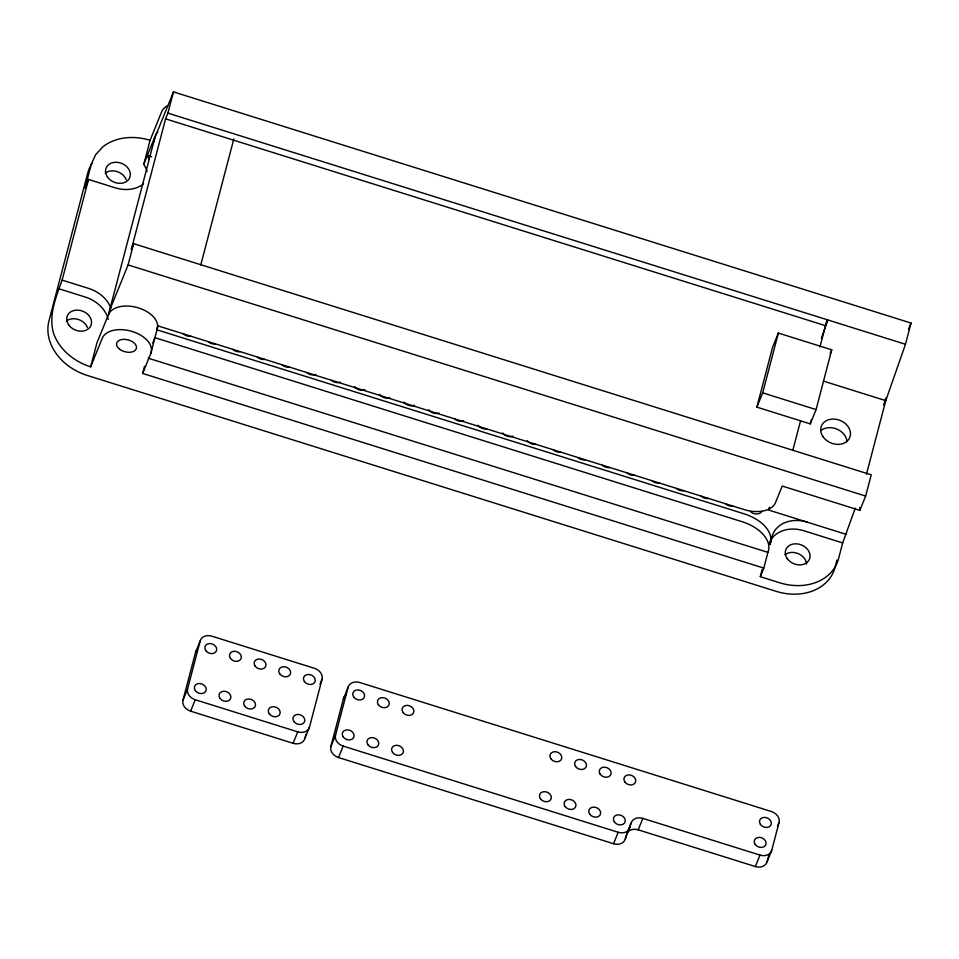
<?xml version="1.0" encoding="UTF-8"?>
<svg xmlns="http://www.w3.org/2000/svg" width="959" height="959" viewBox="0 0 959 959"><rect width="100%" height="100%" fill="white"/><g stroke="black" fill="none" stroke-linecap="round" stroke-linejoin="round"><path stroke-width="1.44" d="M143.526 183.912A30.568 24.323 22.1 0 1 115.224 187.808L88.528 179.453L62.119 280.124C56.042 297.122 48.01 315.883 53.8 333.996A50.947 40.53 22.1 0 0 90.661 366.829L102.277 338.215A25.473 15.356 14.7 0 1 132.342 331.514A25.473 15.356 14.7 0 1 150.803 353.427L142.675 373.447L763.796 568.1L767.919 552.372A35.663 21.494 14.7 0 0 742.086 521.708L154.926 337.7L152.757 343.034M90.661 366.829L96.943 342.866L108.463 314.624A25.473 15.356 14.7 0 1 138.54 307.923A25.473 15.356 14.7 0 1 156.988 329.836L744.148 513.844A35.663 21.494 14.7 0 1 769.981 544.508L772.043 536.644A30.568 24.323 22.1 0 1 807.346 522.176M147.039 171.541A30.568 24.323 22.1 0 0 146.236 168.904L143.79 164.277L150.072 140.326L161.687 111.712A25.473 15.356 14.7 0 1 167.849 105.574M143.79 164.277L155.502 135.303A25.473 15.356 14.7 0 1 157.827 131.863M108.823 314.648A25.473 15.356 14.7 0 1 109.494 310.692L154.878 137.664L173.471 91.896L911.05 323.051L905.476 344.281L885.768 400.634L866.48 474.166M173.471 91.896L167.897 113.126L165.571 118.856L131.335 249.412L133.649 243.682L871.24 474.837L865.665 496.067L859.851 510.38L782.22 486.045L775.483 502.636A26.492 15.967 14.7 0 1 744.208 509.601L158.019 325.904A25.473 15.356 14.7 0 1 156.641 328.266M109.494 310.692L128.086 264.924L133.649 243.682M142.675 373.447L144.545 366.302M150.803 353.427L156.988 329.836M200.767 264.96L233.816 138.971M182.965 700.274L195.504 652.456L200.155 641.008A10.189 8.104 22.1 0 1 211.927 636.189L314.408 668.303A10.189 8.104 22.1 0 1 322.056 679.212L309.505 727.03L304.866 738.466A10.189 8.104 22.1 0 1 293.094 743.297L190.613 711.17A10.189 8.104 22.1 0 1 182.965 700.274L187.616 688.826L200.155 641.008M304.866 738.466L306.005 734.126M771.755 850.273A10.189 8.104 22.1 0 1 759.984 855.092L642.854 818.387A10.189 8.104 22.1 0 0 631.082 823.206L625.316 838.897A10.189 8.104 22.1 0 1 613.556 843.728L338.515 757.526A10.189 8.104 22.1 0 1 330.867 746.617L343.418 698.799L348.057 687.363A10.189 8.104 22.1 0 1 359.829 682.532L771.42 811.53A10.189 8.104 22.1 0 1 779.056 822.426L771.755 850.273L767.104 861.721A10.189 8.104 22.1 0 1 755.344 866.54L638.203 829.835A10.189 8.104 22.1 0 0 627.965 831.873M330.867 746.617L335.518 735.181L348.057 687.363M625.316 838.897L626.431 834.654M756.879 407.143L772.558 347.374L778.372 333.073L831.741 349.795L816.073 409.577L810.259 423.878L756.879 407.143L762.693 392.842L778.372 333.073M792.781 450.454L800.549 420.833M819.933 346.966L826.958 320.162M855.272 508.138L842.685 542.926L838.562 558.653A50.947 40.53 22.1 0 1 779.715 582.772L760.307 576.683L762.177 569.538M810.259 423.878L811.374 419.61M836.955 560.056L835.073 567.237A50.947 40.53 22.1 0 1 776.227 591.355L87.173 375.413A50.947 40.53 22.1 0 1 48.969 320.881L87.749 173.016A50.947 40.53 22.1 0 1 92.076 163.354M767.104 861.721L768.938 854.757M883.635 404.986L885.876 397.937M769.49 507.251L768.531 510.008L846.162 534.343M821.431 338.263L827.845 319.946L825.519 325.676L165.571 118.856M88.528 179.453L85.051 188.036L91.237 164.433L95.564 154.783L102.889 146.811A50.947 40.53 22.1 0 1 150.072 140.326M190.613 711.17L195.252 699.734A10.189 8.104 22.1 0 1 187.616 688.826M293.094 743.297L297.746 731.849A10.189 8.104 22.1 0 0 309.505 727.03M319.982 684.294L322.056 679.212M338.515 757.526L343.154 746.09A10.189 8.104 22.1 0 1 335.518 735.181M613.556 843.728L618.195 832.28A10.189 8.104 22.1 0 0 629.967 827.461M627.462 832.112L631.082 823.206M830.158 353.703L831.741 349.795M638.203 829.835L642.854 818.387M760.307 576.683L763.796 568.1M908.413 329.548L911.05 323.051M755.344 866.54L759.984 855.092M777.509 826.25L779.056 822.426M167.897 113.126L905.476 344.281M147.374 155.334L151.654 156.677M823.649 381.167L885.768 400.634M762.693 392.842L816.073 409.577M128.086 264.924L865.665 496.067M62.119 280.124L88.815 288.479A30.568 24.323 22.1 0 1 110.932 308.187M58.643 288.695L85.327 297.062A30.568 24.323 22.1 0 1 108.259 319.395M842.685 542.926L803.858 530.759A30.568 24.323 22.1 0 0 769.358 542.818M148.225 358.175L767.919 552.372M195.252 699.734L297.746 731.849M343.154 746.09L618.195 832.28M147.278 155.694L149.113 159.17M859.803 507.443L859.851 510.38M343.418 698.799A10.189 8.104 22.1 0 1 345.743 695.275M626.79 833.647A10.189 8.104 22.1 0 1 627.294 832.724M195.504 652.456A10.189 8.104 22.1 0 1 197.039 649.675M215.367 343.945A7.648 6.078 22.1 0 1 208.091 341.668M66.435 321.037A12.743 10.129 22.1 0 1 87.449 327.618M683.731 490.732A7.648 6.078 22.1 0 1 676.455 488.443M438.982 413.005A7.648 6.078 22.1 0 1 428.685 409.781M634.426 475.28A7.648 6.078 22.1 0 1 627.15 472.991M762.021 511.387A7.648 6.078 22.1 0 1 750.406 511.627M708.389 498.452A7.648 6.078 22.1 0 1 701.101 496.175M264.672 359.397A7.648 6.078 22.1 0 1 257.396 357.12M105.226 173.171A12.743 10.129 22.1 0 1 126.24 179.765M784.977 554.722A12.743 10.129 22.1 0 1 798.332 553.679A12.743 10.129 22.1 0 1 806.579 564.06M190.721 336.225A7.648 6.078 22.1 0 1 183.445 333.936M365.031 389.833A7.648 6.078 22.1 0 1 354.734 386.609M463.629 420.737A7.648 6.078 22.1 0 1 454.602 418.915M512.933 436.189A7.648 6.078 22.1 0 1 502.636 432.965M535.829 444.377A7.648 6.078 22.1 0 1 527.294 440.684M289.318 367.117A7.648 6.078 22.1 0 1 282.042 364.84M389.678 397.553A7.648 6.078 22.1 0 1 379.38 394.329M486.525 428.925A7.648 6.078 22.1 0 1 477.99 425.233M609.78 467.548A7.648 6.078 22.1 0 1 602.504 465.271M659.085 483A7.648 6.078 22.1 0 1 651.808 480.723M414.324 405.285A7.648 6.078 22.1 0 1 404.039 402.061M560.476 452.097A7.648 6.078 22.1 0 1 553.199 449.819M340.373 382.114A7.648 6.078 22.1 0 1 331.346 380.291M585.134 459.829A7.648 6.078 22.1 0 1 577.857 457.551M240.026 351.677A7.648 6.078 22.1 0 1 232.737 349.388M733.036 506.184A7.648 6.078 22.1 0 1 725.759 503.895M315.727 374.382A7.648 6.078 22.1 0 1 306.688 372.572M821.048 430.459A15.284 12.155 22.1 0 1 837.075 429.2A15.284 12.155 22.1 0 1 846.977 441.655M154.207 141.632A25.473 15.356 14.7 0 1 154.878 137.664M343.202 736.944A6.114 4.867 22.1 0 0 353.499 737.879A6.114 4.867 22.1 0 0 347.877 729.871A6.114 4.867 22.1 0 0 343.202 736.944M755.177 844.435A6.114 4.867 22.1 0 0 765.474 845.37A6.114 4.867 22.1 0 0 759.864 837.363A6.114 4.867 22.1 0 0 755.177 844.435M760.415 824.452A6.114 4.867 22.1 0 0 770.712 825.399A6.114 4.867 22.1 0 0 765.102 817.38A6.114 4.867 22.1 0 0 760.415 824.452M614.359 821.923A6.114 4.867 22.1 0 0 624.657 822.858A6.114 4.867 22.1 0 0 619.046 814.838A6.114 4.867 22.1 0 0 614.359 821.923M392.507 752.395A6.114 4.867 22.1 0 0 402.804 753.33A6.114 4.867 22.1 0 0 397.182 745.311A6.114 4.867 22.1 0 0 392.507 752.395M195.3 690.588A6.114 4.867 22.1 0 0 205.598 691.523A6.114 4.867 22.1 0 0 199.975 683.515A6.114 4.867 22.1 0 0 195.3 690.588M255.082 666.085A6.114 4.867 22.1 0 0 265.379 667.02A6.114 4.867 22.1 0 0 259.757 659.013A6.114 4.867 22.1 0 0 255.082 666.085M279.728 673.817A6.114 4.867 22.1 0 0 290.026 674.752A6.114 4.867 22.1 0 0 284.415 666.733A6.114 4.867 22.1 0 0 279.728 673.817M304.387 681.537A6.114 4.867 22.1 0 0 314.672 682.472A6.114 4.867 22.1 0 0 309.062 674.465A6.114 4.867 22.1 0 0 304.387 681.537M230.424 658.365A6.114 4.867 22.1 0 0 240.721 659.301A6.114 4.867 22.1 0 0 235.111 651.281A6.114 4.867 22.1 0 0 230.424 658.365M205.777 650.634A6.114 4.867 22.1 0 0 216.075 651.569A6.114 4.867 22.1 0 0 210.465 643.561A6.114 4.867 22.1 0 0 205.777 650.634M219.947 698.32A6.114 4.867 22.1 0 0 230.244 699.255A6.114 4.867 22.1 0 0 224.634 691.235A6.114 4.867 22.1 0 0 219.947 698.32M244.605 706.04A6.114 4.867 22.1 0 0 254.89 706.975A6.114 4.867 22.1 0 0 249.28 698.967A6.114 4.867 22.1 0 0 244.605 706.04M269.251 713.772A6.114 4.867 22.1 0 0 279.548 714.707A6.114 4.867 22.1 0 0 273.926 706.687A6.114 4.867 22.1 0 0 269.251 713.772M293.898 721.492A6.114 4.867 22.1 0 0 304.195 722.427A6.114 4.867 22.1 0 0 298.585 714.419A6.114 4.867 22.1 0 0 293.898 721.492M353.679 696.989A6.114 4.867 22.1 0 0 363.976 697.924A6.114 4.867 22.1 0 0 358.366 689.917A6.114 4.867 22.1 0 0 353.679 696.989M402.984 712.441A6.114 4.867 22.1 0 0 413.281 713.376A6.114 4.867 22.1 0 0 407.659 705.368A6.114 4.867 22.1 0 0 402.984 712.441M367.848 744.663A6.114 4.867 22.1 0 0 378.146 745.611A6.114 4.867 22.1 0 0 372.536 737.591A6.114 4.867 22.1 0 0 367.848 744.663M624.836 781.969A6.114 4.867 22.1 0 0 635.134 782.904A6.114 4.867 22.1 0 0 629.524 774.896A6.114 4.867 22.1 0 0 624.836 781.969M600.19 774.237A6.114 4.867 22.1 0 0 610.487 775.184A6.114 4.867 22.1 0 0 604.865 767.164A6.114 4.867 22.1 0 0 600.19 774.237M575.544 766.517A6.114 4.867 22.1 0 0 585.841 767.452A6.114 4.867 22.1 0 0 580.219 759.444A6.114 4.867 22.1 0 0 575.544 766.517M550.886 758.797A6.114 4.867 22.1 0 0 561.183 759.732A6.114 4.867 22.1 0 0 555.573 751.712A6.114 4.867 22.1 0 0 550.886 758.797M565.055 806.471A6.114 4.867 22.1 0 0 575.352 807.406A6.114 4.867 22.1 0 0 569.742 799.398A6.114 4.867 22.1 0 0 565.055 806.471M540.408 798.739A6.114 4.867 22.1 0 0 550.706 799.686A6.114 4.867 22.1 0 0 545.084 791.666A6.114 4.867 22.1 0 0 540.408 798.739M589.713 814.191A6.114 4.867 22.1 0 0 600.01 815.138A6.114 4.867 22.1 0 0 594.388 807.118A6.114 4.867 22.1 0 0 589.713 814.191M378.337 704.709A6.114 4.867 22.1 0 0 388.635 705.656A6.114 4.867 22.1 0 0 383.013 697.637A6.114 4.867 22.1 0 0 378.337 704.709M68.736 324.921A12.743 10.129 22.1 0 0 90.194 326.875A12.743 10.129 22.1 0 0 78.494 310.177A12.743 10.129 22.1 0 0 68.736 324.921M119.671 349.256A10.189 6.138 14.7 0 0 136.25 348.86A10.189 6.138 14.7 0 0 123.699 339.342A10.189 6.138 14.7 0 0 119.671 349.256M107.528 177.067A12.743 10.129 22.1 0 0 128.974 179.021A12.743 10.129 22.1 0 0 117.274 162.323A12.743 10.129 22.1 0 0 107.528 177.067M787.267 558.617A12.743 10.129 22.1 0 0 808.725 560.571A12.743 10.129 22.1 0 0 797.025 543.873A12.743 10.129 22.1 0 0 787.267 558.617M823.11 436.836A15.284 12.155 22.1 0 0 848.859 439.186A15.284 12.155 22.1 0 0 834.821 419.143A15.284 12.155 22.1 0 0 823.11 436.836"/></g></svg>
